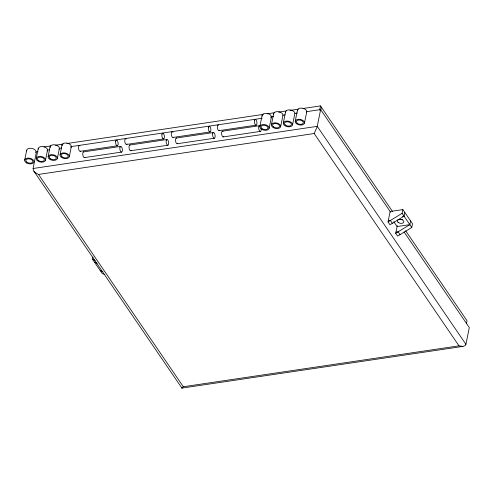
<?xml version="1.0" encoding="UTF-8"?>
<svg xmlns="http://www.w3.org/2000/svg" width="494" height="494" viewBox="0 0 494 494"><rect width="100%" height="100%" fill="white"/><g stroke="black" fill="none" stroke-linecap="round" stroke-linejoin="round"><path stroke-width="0.74" d="M37.995 151.522L36.47 151.744L33.092 168.503L33.543 170.665L181.903 388.099L462.909 346.411L465.163 345.572L465.922 344.318L469.3 327.559L404.092 231.958M24.7 160.044L26.688 150.176M36.247 158.333L38.236 148.466M45.491 160.235A4.718 2.803 11.4 0 0 39.063 156.437A4.718 2.803 11.4 0 0 38.05 161.18A4.718 2.803 11.4 0 0 45.491 160.235L47.48 150.367M48.134 156.567L50.122 146.699M57.378 158.475A4.718 2.803 11.4 0 0 50.95 154.671A4.718 2.803 11.4 0 0 49.937 159.42A4.718 2.803 11.4 0 0 57.378 158.475L59.366 148.601M60.046 154.801L62.04 144.933M69.296 156.703A4.718 2.803 11.4 0 0 62.868 152.905A4.718 2.803 11.4 0 0 61.855 157.648A4.718 2.803 11.4 0 0 69.296 156.703L71.284 146.835M104.864 274.571L102.159 273.423L92.502 259.27L92.952 257.034M259.875 126.464L262.129 115.293M269.119 128.372A4.718 2.803 11.4 0 0 262.691 124.568A4.718 2.803 11.4 0 0 261.678 129.317A4.718 2.803 11.4 0 0 269.119 128.372L271.373 117.195M271.422 124.754L273.67 113.583M280.666 126.655A4.718 2.803 11.4 0 0 274.238 122.858A4.718 2.803 11.4 0 0 273.225 127.6A4.718 2.803 11.4 0 0 280.666 126.655L282.92 115.485A4.718 2.803 11.4 0 0 278.27 111.693A4.718 2.803 11.4 0 0 273.676 114.324M283.309 122.987L285.557 111.817M292.553 124.896A4.718 2.803 11.4 0 0 286.125 121.092A4.718 2.803 11.4 0 0 285.112 125.84A4.718 2.803 11.4 0 0 292.553 124.896L294.807 113.719A4.718 2.803 11.4 0 0 290.157 109.927A4.718 2.803 11.4 0 0 285.563 112.558M295.221 121.221L297.474 110.051M304.471 123.123A4.718 2.803 11.4 0 0 298.043 119.326A4.718 2.803 11.4 0 0 297.03 124.068A4.718 2.803 11.4 0 0 304.471 123.123L306.725 111.953M319.643 110.088L320.489 105.901L302.97 108.501M306.478 111.687L320.631 109.582L317.136 126.859L314.19 133.528L38.513 174.431L35.525 172.832L33.913 171.227M320.791 109.971L321.359 107.173M404.796 212.439L404.043 216.162L389.97 224.751L388.037 221.923L390.137 211.494L402.863 209.604L412.515 223.757L411.768 227.487L397.627 236.113L395.694 233.285L397.287 225.684M411.768 227.487L402.11 213.328L402.863 209.604M395.694 233.285L409.835 224.653L410.588 220.929M466.466 323.551L467.034 320.76L405.716 230.865M462.909 346.411L459 345.837L183.317 386.74L182.07 388.08M388.037 221.923L402.11 213.328M44.04 146.922L50.894 145.903M55.464 145.224L63.078 144.094M66.888 143.532L263.37 114.373M267.18 113.811L274.794 112.681M278.604 112.113L286.217 110.983M290.027 110.421L298.401 109.18M47.152 150.164L49.437 149.824M59.354 148.354L61.639 148.015M70.796 146.656L262.24 118.251M270.626 117.004L273.676 116.553M282.834 115.195L285.118 114.855M295.035 113.385L297.32 113.046M173.042 137.437L210.154 131.935M219.095 130.644L256.201 125.136M80.275 151.294L117.387 145.792M126.557 144.427L163.662 138.925M176.259 138.048L213.371 132.546M222.319 131.219L259.43 125.711M83.498 151.905L120.604 146.403M129.774 145.038L166.886 139.536M177.297 143.723L214.408 138.221M223.35 136.894L260.462 131.385M84.53 157.58L121.641 152.078M130.805 150.713L167.917 145.211M33.092 168.503L317.253 126.341L465.922 344.318M402.548 216.384L404.043 216.162M388.259 220.806L390.384 220.491L392.31 223.319M101.721 270.372L100.226 270.589L102.937 271.737M409.835 224.653L397.114 226.542L393.804 221.689M395.984 232.131L398.108 231.816L400.035 234.644M92.502 259.27L95.212 260.412M94.434 262.098L97.145 263.246M320.489 105.901L392.674 211.735M320.631 109.582L390.618 212.198M314.19 133.528L459 345.837M38.513 174.431L183.317 386.74M181.78 388.031L181.65 387.642M219.602 130.064A2.89 1.21 81.6 0 1 217.416 128.212A2.89 1.21 81.6 0 1 218.706 125.149M261.196 128.897A2.89 1.21 81.6 0 1 260.035 131.348A2.89 1.21 81.6 0 1 258.677 127.711A2.89 1.21 81.6 0 1 260.079 125.89M223.634 136.69A2.89 1.21 81.6 0 1 221.621 134.084A2.89 1.21 81.6 0 1 222.967 131.398M173.326 137.239A2.89 1.21 81.6 0 1 171.276 134.257A2.89 1.21 81.6 0 1 172.98 132.312M177.581 143.526A2.89 1.21 81.6 0 1 175.617 141.29A2.89 1.21 81.6 0 1 176.58 138.042M127.063 143.847A2.89 1.21 81.6 0 1 124.877 141.994A2.89 1.21 81.6 0 1 126.168 138.938M131.089 150.516A2.89 1.21 81.6 0 1 129.132 148.28A2.89 1.21 81.6 0 1 130.089 145.032M80.559 151.096A2.89 1.21 81.6 0 1 78.546 148.49A2.89 1.21 81.6 0 1 79.892 145.804M84.814 157.382A2.89 1.21 81.6 0 1 82.856 155.147A2.89 1.21 81.6 0 1 83.813 151.899M62.046 145.674A4.718 2.803 11.4 0 1 67.246 143.143A4.718 2.803 11.4 0 1 70.975 147.515M38.242 149.207A4.718 2.803 11.4 0 1 43.441 146.675A4.718 2.803 11.4 0 1 47.171 151.047M26.695 150.917A4.718 2.803 11.4 0 1 31.9 148.391A4.718 2.803 11.4 0 1 35.63 152.757M50.129 147.44A4.718 2.803 11.4 0 1 55.328 144.915A4.718 2.803 11.4 0 1 59.058 149.281M262.135 116.034A4.718 2.803 11.4 0 1 267.334 113.509A4.718 2.803 11.4 0 1 271.064 117.875M297.481 110.792A4.718 2.803 11.4 0 1 302.686 108.26A4.718 2.803 11.4 0 1 306.41 112.632M402.678 219.608A3.304 1.964 11.4 0 1 400.183 219.342M254.503 120.579A2.89 1.21 81.6 0 0 255.886 125.149A2.89 1.21 81.6 0 0 256.67 121.178A2.89 1.21 81.6 0 0 254.503 120.579M208.449 127.372A2.89 1.21 81.6 0 0 209.839 131.941A2.89 1.21 81.6 0 0 210.623 127.977A2.89 1.21 81.6 0 0 208.449 127.372M212.704 133.658A2.89 1.21 81.6 0 0 214.087 138.227A2.89 1.21 81.6 0 0 214.871 134.257A2.89 1.21 81.6 0 0 212.704 133.658M161.964 134.362A2.89 1.21 81.6 0 0 163.347 138.931A2.89 1.21 81.6 0 0 164.132 134.967A2.89 1.21 81.6 0 0 161.964 134.362M166.212 140.648A2.89 1.21 81.6 0 0 167.602 145.217A2.89 1.21 81.6 0 0 168.386 141.247A2.89 1.21 81.6 0 0 166.212 140.648M115.689 141.228A2.89 1.21 81.6 0 0 117.072 145.798A2.89 1.21 81.6 0 0 117.856 141.827A2.89 1.21 81.6 0 0 115.689 141.228M119.937 147.515A2.89 1.21 81.6 0 0 121.32 152.084A2.89 1.21 81.6 0 0 122.111 148.114A2.89 1.21 81.6 0 0 119.937 147.515M61.972 156.759A3.538 2.099 11.4 0 0 67.944 156.919A3.538 2.099 11.4 0 0 64.097 153.578A3.538 2.099 11.4 0 0 61.972 156.759M38.168 160.291A3.538 2.099 11.4 0 0 44.139 160.451A3.538 2.099 11.4 0 0 40.292 157.111A3.538 2.099 11.4 0 0 38.168 160.291M26.503 162.897A4.718 2.803 11.4 0 0 33.944 161.952A4.718 2.803 11.4 0 0 27.516 158.148A4.718 2.803 11.4 0 0 26.503 162.897M26.627 162.001A3.538 2.099 11.4 0 0 32.598 162.168A3.538 2.099 11.4 0 0 28.745 158.827A3.538 2.099 11.4 0 0 26.627 162.001M50.055 158.525A3.538 2.099 11.4 0 0 56.026 158.691A3.538 2.099 11.4 0 0 52.179 155.351A3.538 2.099 11.4 0 0 50.055 158.525M261.801 128.421A3.538 2.099 11.4 0 0 267.773 128.588A3.538 2.099 11.4 0 0 263.926 125.248A3.538 2.099 11.4 0 0 261.801 128.421M273.343 126.711A3.538 2.099 11.4 0 0 279.314 126.872A3.538 2.099 11.4 0 0 275.467 123.531A3.538 2.099 11.4 0 0 273.343 126.711M285.229 124.945A3.538 2.099 11.4 0 0 291.201 125.112A3.538 2.099 11.4 0 0 287.354 121.771A3.538 2.099 11.4 0 0 285.229 124.945M297.147 123.179A3.538 2.099 11.4 0 0 303.118 123.339A3.538 2.099 11.4 0 0 299.271 119.999A3.538 2.099 11.4 0 0 297.147 123.179M398.059 222.288A3.304 1.964 11.4 0 0 403.629 222.442A3.304 1.964 11.4 0 0 400.041 219.324A3.304 1.964 11.4 0 0 398.059 222.288"/></g></svg>
